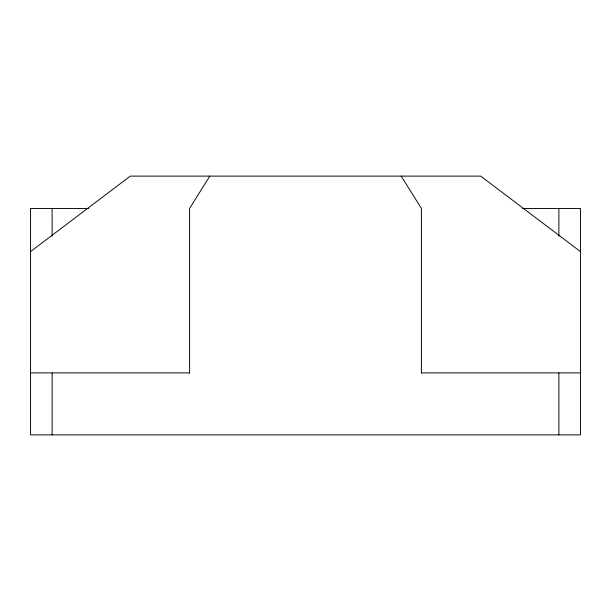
<?xml version="1.0" encoding="UTF-8"?>
<svg xmlns="http://www.w3.org/2000/svg" width="611" height="611" viewBox="0 0 611 611"><rect width="100%" height="100%" fill="white"/><g stroke="black" fill="none" stroke-linecap="round" stroke-linejoin="round"><path stroke-width="0.92" d="M209.81 176.113L189.593 208.458L189.593 373.107M30.55 251.587L130.288 176.113L480.712 176.113L580.45 251.587M88.687 208.458L30.55 208.458L30.55 434.887L580.45 434.887L580.45 208.458L522.313 208.458M30.55 372.893L189.593 372.893M421.407 372.893L580.45 372.893M401.19 176.113L421.407 208.458L421.407 373.107M558.882 208.458L558.882 236.052M558.882 372.893L558.882 434.887M52.118 208.458L52.118 236.052M52.118 372.893L52.118 434.887"/></g></svg>
